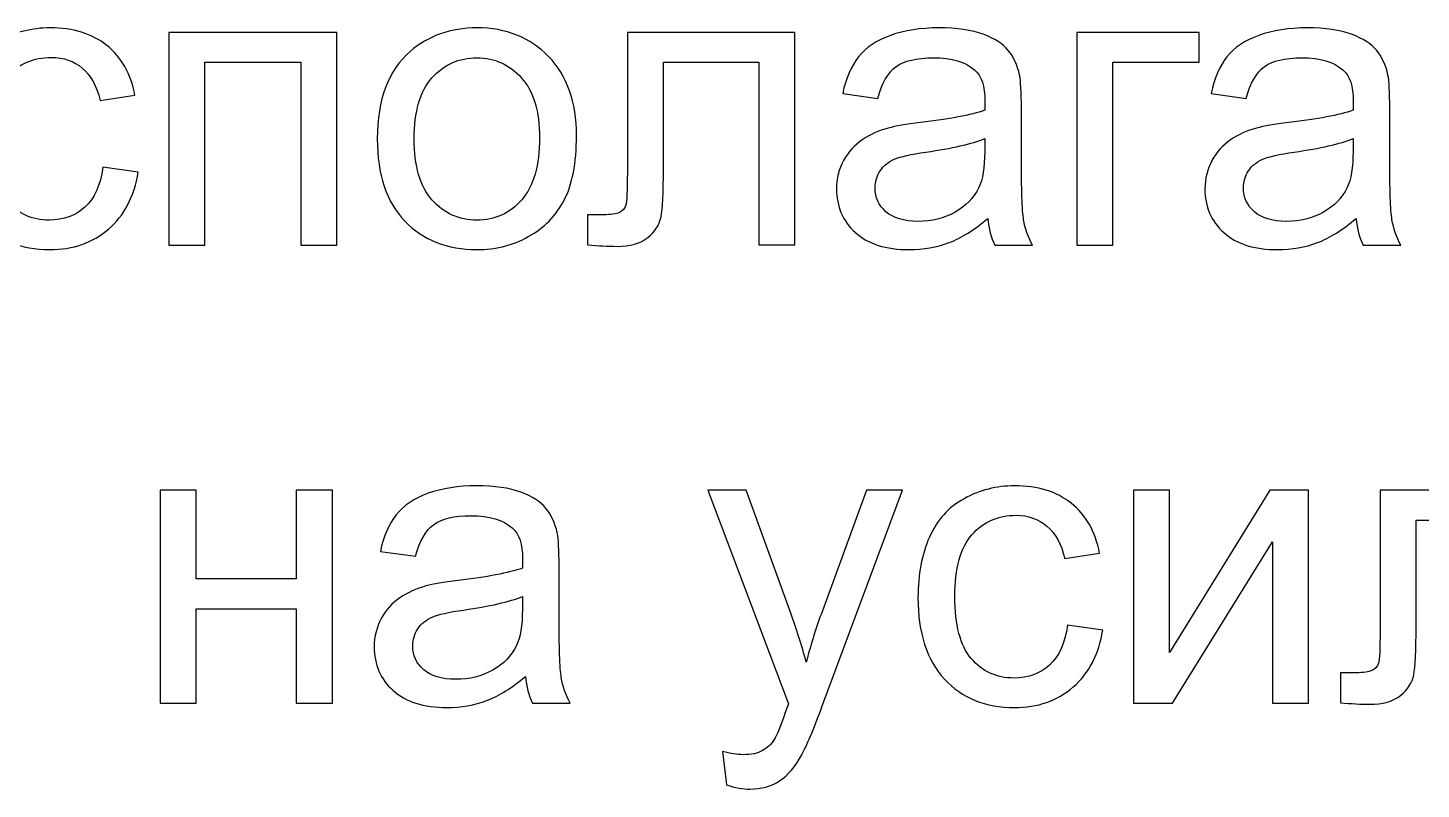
# Model space of a CAD drawing. Header units: centimetres. Extents: x 259 to 610, y 357 to 1252.
# Drawn here: x 322.54 to 334.53, y 1032.51 to 1039.06 of the extents above; entities that cross this region are included whole.
import ezdxf

# ---------------------------------------------------------------- set-up
doc = ezdxf.new("R2010")
doc.units = ezdxf.units.CM
doc.header["$MEASUREMENT"] = 0
doc.layers.add('layer 1', color=7, linetype='Continuous')

msp = doc.modelspace()

# ---------------------------------------------------------------- linework, layer by layer
at = {"layer": 'layer 1', "color": 250}
for points, knots in [([(323.18211, 1037.86365), (323.18211, 1037.86365), (323.4855, 1037.82131), (323.4855, 1037.82131), (323.4855, 1037.82131), (323.45198, 1037.61259), (323.36731, 1037.44972), (323.23032, 1037.33154), (323.23032, 1037.33154), (323.09332, 1037.21336), (322.92458, 1037.15456), (322.72526, 1037.15456), (322.72526, 1037.15456), (322.47538, 1037.15456), (322.27429, 1037.23629), (322.1226, 1037.39974), (322.1226, 1037.39974), (321.97032, 1037.5632), (321.89447, 1037.79721), (321.89447, 1038.10177), (321.89447, 1038.10177), (321.89447, 1038.29933), (321.9274, 1038.4716), (321.99266, 1038.61976), (321.99266, 1038.61976), (322.05792, 1038.76734), (322.15729, 1038.87847), (322.29134, 1038.95196), (322.29134, 1038.95196), (322.42481, 1039.02605), (322.57004, 1039.06309), (322.72761, 1039.06309), (322.72761, 1039.06309), (322.92576, 1039.06309), (323.08862, 1039.01311), (323.21444, 1038.91257), (323.21444, 1038.91257), (323.34086, 1038.81203), (323.422, 1038.66915), (323.45727, 1038.48453), (323.45727, 1038.48453), (323.45727, 1038.48453), (323.15741, 1038.43867), (323.15741, 1038.43867), (323.15741, 1038.43867), (323.1286, 1038.56156), (323.07804, 1038.65387), (323.00454, 1038.71619), (323.00454, 1038.71619), (322.93164, 1038.77793), (322.84344, 1038.80909), (322.73996, 1038.80909), (322.73996, 1038.80909), (322.58356, 1038.80909), (322.45656, 1038.75323), (322.35837, 1038.64152), (322.35837, 1038.64152), (322.26077, 1038.52922), (322.21197, 1038.35283), (322.21197, 1038.11059), (322.21197, 1038.11059), (322.21197, 1037.86482), (322.25901, 1037.68667), (322.35308, 1037.57555), (322.35308, 1037.57555), (322.44774, 1037.46442), (322.57063, 1037.40856), (322.72173, 1037.40856), (322.72173, 1037.40856), (322.84403, 1037.40856), (322.94575, 1037.44561), (323.02688, 1037.52028), (323.02688, 1037.52028), (323.10861, 1037.59436), (323.16035, 1037.70901), (323.18211, 1037.86365)], [0, 0, 0, 0, 0.05, 0.05, 0.05, 0.05, 0.1, 0.1, 0.1, 0.1, 0.15, 0.15, 0.15, 0.15, 0.2, 0.2, 0.2, 0.2, 0.25, 0.25, 0.25, 0.25, 0.3, 0.3, 0.3, 0.3, 0.35, 0.35, 0.35, 0.35, 0.4, 0.4, 0.4, 0.4, 0.45, 0.45, 0.45, 0.45, 0.5, 0.5, 0.5, 0.5, 0.55, 0.55, 0.55, 0.55, 0.6, 0.6, 0.6, 0.6, 0.65, 0.65, 0.65, 0.65, 0.7, 0.7, 0.7, 0.7, 0.75, 0.75, 0.75, 0.75, 0.8, 0.8, 0.8, 0.8, 0.85, 0.85, 0.85, 0.85, 0.9, 0.9, 0.9, 0.9, 1, 1, 1, 1]), ([(325.54395, 1038.10883), (325.54395, 1038.4469), (325.63802, 1038.69738), (325.82676, 1038.86024), (325.82676, 1038.86024), (325.98374, 1038.99547), (326.17601, 1039.06309), (326.40237, 1039.06309), (326.40237, 1039.06309), (326.65343, 1039.06309), (326.85922, 1038.98077), (327.01914, 1038.81614), (327.01914, 1038.81614), (327.17848, 1038.6521), (327.25844, 1038.42456), (327.25844, 1038.1347), (327.25844, 1038.1347), (327.25844, 1037.89951), (327.22316, 1037.71489), (327.15261, 1037.58025), (327.15261, 1037.58025), (327.08205, 1037.44561), (326.97916, 1037.34095), (326.84393, 1037.26628), (326.84393, 1037.26628), (326.70929, 1037.19161), (326.56171, 1037.15456), (326.40237, 1037.15456), (326.40237, 1037.15456), (326.14602, 1037.15456), (325.93906, 1037.23629), (325.78089, 1037.40033), (325.78089, 1037.40033), (325.62273, 1037.56437), (325.54395, 1037.80073), (325.54395, 1038.10883)], [0, 0, 0, 0, 0.1, 0.1, 0.1, 0.1, 0.2, 0.2, 0.2, 0.2, 0.3, 0.3, 0.3, 0.3, 0.4, 0.4, 0.4, 0.4, 0.5, 0.5, 0.5, 0.5, 0.6, 0.6, 0.6, 0.6, 0.7, 0.7, 0.7, 0.7, 0.8, 0.8, 0.8, 0.8, 1, 1, 1, 1]), ([(330.79915, 1037.42268), (330.68391, 1037.32449), (330.57278, 1037.25569), (330.46636, 1037.21512), (330.46636, 1037.21512), (330.35994, 1037.17456), (330.24587, 1037.15456), (330.12358, 1037.15456), (330.12358, 1037.15456), (329.9225, 1037.15456), (329.76786, 1037.20337), (329.65968, 1037.30155), (329.65968, 1037.30155), (329.55149, 1037.39916), (329.4974, 1037.52439), (329.4974, 1037.67667), (329.4974, 1037.67667), (329.4974, 1037.76604), (329.51798, 1037.84777), (329.55855, 1037.92185), (329.55855, 1037.92185), (329.59971, 1037.99594), (329.65321, 1038.05473), (329.71906, 1038.09942), (329.71906, 1038.09942), (329.7855, 1038.1441), (329.85958, 1038.17821), (329.94249, 1038.20114), (329.94249, 1038.20114), (330.00363, 1038.21701), (330.09594, 1038.2323), (330.21883, 1038.24759), (330.21883, 1038.24759), (330.4693, 1038.27698), (330.65451, 1038.31285), (330.77269, 1038.35401), (330.77269, 1038.35401), (330.77386, 1038.39634), (330.77445, 1038.42339), (330.77445, 1038.43456), (330.77445, 1038.43456), (330.77445, 1038.56038), (330.74505, 1038.64916), (330.68626, 1038.7009), (330.68626, 1038.7009), (330.60688, 1038.77087), (330.4887, 1038.80556), (330.33231, 1038.80556), (330.33231, 1038.80556), (330.1859, 1038.80556), (330.07772, 1038.77969), (330.00834, 1038.72854), (330.00834, 1038.72854), (329.93837, 1038.67739), (329.88722, 1038.58684), (329.8537, 1038.45631), (329.8537, 1038.45631), (329.8537, 1038.45631), (329.55032, 1038.49864), (329.55032, 1038.49864), (329.55032, 1038.49864), (329.57795, 1038.62858), (329.62322, 1038.73383), (329.68672, 1038.81379), (329.68672, 1038.81379), (329.75022, 1038.89376), (329.84195, 1038.9549), (329.96189, 1038.99841), (329.96189, 1038.99841), (330.08125, 1039.04133), (330.22059, 1039.06309), (330.37817, 1039.06309), (330.37817, 1039.06309), (330.53456, 1039.06309), (330.66215, 1039.04486), (330.76034, 1039.00782), (330.76034, 1039.00782), (330.85794, 1038.97078), (330.93026, 1038.92492), (330.97612, 1038.86906), (330.97612, 1038.86906), (331.02198, 1038.8132), (331.05432, 1038.74265), (331.07314, 1038.65739), (331.07314, 1038.65739), (331.08313, 1038.60448), (331.08842, 1038.50923), (331.08842, 1038.37223), (331.08842, 1038.37223), (331.08842, 1038.37223), (331.08842, 1037.96066), (331.08842, 1037.96066), (331.08842, 1037.96066), (331.08842, 1037.67315), (331.09489, 1037.49147), (331.10783, 1037.41444), (331.10783, 1037.41444), (331.12017, 1037.33742), (331.14604, 1037.26393), (331.18367, 1037.19337), (331.18367, 1037.19337), (331.18367, 1037.19337), (330.85912, 1037.19337), (330.85912, 1037.19337), (330.85912, 1037.19337), (330.82796, 1037.25863), (330.80797, 1037.33507), (330.79915, 1037.42268)], [0, 0, 0, 0, 0.03571429, 0.03571429, 0.03571429, 0.03571429, 0.07142857, 0.07142857, 0.07142857, 0.07142857, 0.10714286, 0.10714286, 0.10714286, 0.10714286, 0.14285714, 0.14285714, 0.14285714, 0.14285714, 0.17857143, 0.17857143, 0.17857143, 0.17857143, 0.21428571, 0.21428571, 0.21428571, 0.21428571, 0.25, 0.25, 0.25, 0.25, 0.28571429, 0.28571429, 0.28571429, 0.28571429, 0.32142857, 0.32142857, 0.32142857, 0.32142857, 0.35714286, 0.35714286, 0.35714286, 0.35714286, 0.39285714, 0.39285714, 0.39285714, 0.39285714, 0.42857143, 0.42857143, 0.42857143, 0.42857143, 0.46428571, 0.46428571, 0.46428571, 0.46428571, 0.5, 0.5, 0.5, 0.5, 0.53571429, 0.53571429, 0.53571429, 0.53571429, 0.57142857, 0.57142857, 0.57142857, 0.57142857, 0.60714286, 0.60714286, 0.60714286, 0.60714286, 0.64285714, 0.64285714, 0.64285714, 0.64285714, 0.67857143, 0.67857143, 0.67857143, 0.67857143, 0.71428571, 0.71428571, 0.71428571, 0.71428571, 0.75, 0.75, 0.75, 0.75, 0.78571429, 0.78571429, 0.78571429, 0.78571429, 0.82142857, 0.82142857, 0.82142857, 0.82142857, 0.85714286, 0.85714286, 0.85714286, 0.85714286, 0.89285714, 0.89285714, 0.89285714, 0.89285714, 0.92857143, 0.92857143, 0.92857143, 0.92857143, 1, 1, 1, 1]), ([(333.97003, 1037.42268), (333.85479, 1037.32449), (333.74366, 1037.25569), (333.63724, 1037.21512), (333.63724, 1037.21512), (333.53082, 1037.17456), (333.41675, 1037.15456), (333.29446, 1037.15456), (333.29446, 1037.15456), (333.09338, 1037.15456), (332.93874, 1037.20337), (332.83056, 1037.30155), (332.83056, 1037.30155), (332.72237, 1037.39916), (332.66828, 1037.52439), (332.66828, 1037.67667), (332.66828, 1037.67667), (332.66828, 1037.76604), (332.68886, 1037.84777), (332.72943, 1037.92185), (332.72943, 1037.92185), (332.77059, 1037.99594), (332.82409, 1038.05473), (332.88994, 1038.09942), (332.88994, 1038.09942), (332.95638, 1038.1441), (333.03046, 1038.17821), (333.11337, 1038.20114), (333.11337, 1038.20114), (333.17451, 1038.21701), (333.26682, 1038.2323), (333.38971, 1038.24759), (333.38971, 1038.24759), (333.64018, 1038.27698), (333.82539, 1038.31285), (333.94357, 1038.35401), (333.94357, 1038.35401), (333.94474, 1038.39634), (333.94533, 1038.42339), (333.94533, 1038.43456), (333.94533, 1038.43456), (333.94533, 1038.56038), (333.91593, 1038.64916), (333.85714, 1038.7009), (333.85714, 1038.7009), (333.77776, 1038.77087), (333.65958, 1038.80556), (333.50319, 1038.80556), (333.50319, 1038.80556), (333.35678, 1038.80556), (333.2486, 1038.77969), (333.17922, 1038.72854), (333.17922, 1038.72854), (333.10925, 1038.67739), (333.0581, 1038.58684), (333.02458, 1038.45631), (333.02458, 1038.45631), (333.02458, 1038.45631), (332.7212, 1038.49864), (332.7212, 1038.49864), (332.7212, 1038.49864), (332.74883, 1038.62858), (332.7941, 1038.73383), (332.8576, 1038.81379), (332.8576, 1038.81379), (332.9211, 1038.89376), (333.01283, 1038.9549), (333.13277, 1038.99841), (333.13277, 1038.99841), (333.25213, 1039.04133), (333.39147, 1039.06309), (333.54905, 1039.06309), (333.54905, 1039.06309), (333.70544, 1039.06309), (333.83303, 1039.04486), (333.93122, 1039.00782), (333.93122, 1039.00782), (334.02882, 1038.97078), (334.10114, 1038.92492), (334.147, 1038.86906), (334.147, 1038.86906), (334.19286, 1038.8132), (334.2252, 1038.74265), (334.24402, 1038.65739), (334.24402, 1038.65739), (334.25401, 1038.60448), (334.2593, 1038.50923), (334.2593, 1038.37223), (334.2593, 1038.37223), (334.2593, 1038.37223), (334.2593, 1037.96066), (334.2593, 1037.96066), (334.2593, 1037.96066), (334.2593, 1037.67315), (334.26577, 1037.49147), (334.27871, 1037.41444), (334.27871, 1037.41444), (334.29105, 1037.33742), (334.31692, 1037.26393), (334.35455, 1037.19337), (334.35455, 1037.19337), (334.35455, 1037.19337), (334.03, 1037.19337), (334.03, 1037.19337), (334.03, 1037.19337), (333.99884, 1037.25863), (333.97885, 1037.33507), (333.97003, 1037.42268)], [0, 0, 0, 0, 0.03571429, 0.03571429, 0.03571429, 0.03571429, 0.07142857, 0.07142857, 0.07142857, 0.07142857, 0.10714286, 0.10714286, 0.10714286, 0.10714286, 0.14285714, 0.14285714, 0.14285714, 0.14285714, 0.17857143, 0.17857143, 0.17857143, 0.17857143, 0.21428571, 0.21428571, 0.21428571, 0.21428571, 0.25, 0.25, 0.25, 0.25, 0.28571429, 0.28571429, 0.28571429, 0.28571429, 0.32142857, 0.32142857, 0.32142857, 0.32142857, 0.35714286, 0.35714286, 0.35714286, 0.35714286, 0.39285714, 0.39285714, 0.39285714, 0.39285714, 0.42857143, 0.42857143, 0.42857143, 0.42857143, 0.46428571, 0.46428571, 0.46428571, 0.46428571, 0.5, 0.5, 0.5, 0.5, 0.53571429, 0.53571429, 0.53571429, 0.53571429, 0.57142857, 0.57142857, 0.57142857, 0.57142857, 0.60714286, 0.60714286, 0.60714286, 0.60714286, 0.64285714, 0.64285714, 0.64285714, 0.64285714, 0.67857143, 0.67857143, 0.67857143, 0.67857143, 0.71428571, 0.71428571, 0.71428571, 0.71428571, 0.75, 0.75, 0.75, 0.75, 0.78571429, 0.78571429, 0.78571429, 0.78571429, 0.82142857, 0.82142857, 0.82142857, 0.82142857, 0.85714286, 0.85714286, 0.85714286, 0.85714286, 0.89285714, 0.89285714, 0.89285714, 0.89285714, 0.92857143, 0.92857143, 0.92857143, 0.92857143, 1, 1, 1, 1]), ([(323.75007, 1039.02428), (323.75007, 1039.02428), (325.19646, 1039.02428), (325.19646, 1039.02428), (325.19646, 1039.02428), (325.19646, 1039.02428), (325.19646, 1037.19337), (325.19646, 1037.19337), (325.19646, 1037.19337), (325.19646, 1037.19337), (324.88601, 1037.19337), (324.88601, 1037.19337), (324.88601, 1037.19337), (324.88601, 1037.19337), (324.88601, 1038.76676), (324.88601, 1038.76676), (324.88601, 1038.76676), (324.88601, 1038.76676), (324.06052, 1038.76676), (324.06052, 1038.76676), (324.06052, 1038.76676), (324.06052, 1038.76676), (324.06052, 1037.19337), (324.06052, 1037.19337), (324.06052, 1037.19337), (324.06052, 1037.19337), (323.75007, 1037.19337), (323.75007, 1037.19337), (323.75007, 1037.19337), (323.75007, 1037.19337), (323.75007, 1039.02428), (323.75007, 1039.02428)], [0, 0, 0, 0, 0.11111111, 0.11111111, 0.11111111, 0.11111111, 0.22222222, 0.22222222, 0.22222222, 0.22222222, 0.33333333, 0.33333333, 0.33333333, 0.33333333, 0.44444444, 0.44444444, 0.44444444, 0.44444444, 0.55555556, 0.55555556, 0.55555556, 0.55555556, 0.66666667, 0.66666667, 0.66666667, 0.66666667, 0.77777778, 0.77777778, 0.77777778, 0.77777778, 1, 1, 1, 1]), ([(327.69648, 1039.02428), (327.69648, 1039.02428), (329.13933, 1039.02428), (329.13933, 1039.02428), (329.13933, 1039.02428), (329.13933, 1039.02428), (329.13933, 1037.19513), (329.13933, 1037.19513), (329.13933, 1037.19513), (329.13933, 1037.19513), (328.82889, 1037.19513), (328.82889, 1037.19513), (328.82889, 1037.19513), (328.82889, 1037.19513), (328.82889, 1038.76676), (328.82889, 1038.76676), (328.82889, 1038.76676), (328.82889, 1038.76676), (328.00692, 1038.76676), (328.00692, 1038.76676), (328.00692, 1038.76676), (328.00692, 1038.76676), (328.00692, 1037.856), (328.00692, 1037.856), (328.00692, 1037.856), (328.00692, 1037.64375), (327.99987, 1037.50381), (327.98634, 1037.43561), (327.98634, 1037.43561), (327.97223, 1037.36799), (327.9346, 1037.3092), (327.87287, 1037.25863), (327.87287, 1037.25863), (327.81054, 1037.20807), (327.72117, 1037.18279), (327.60417, 1037.18279), (327.60417, 1037.18279), (327.53185, 1037.18279), (327.44836, 1037.18749), (327.35428, 1037.19631), (327.35428, 1037.19631), (327.35428, 1037.19631), (327.35428, 1037.45442), (327.35428, 1037.45442), (327.35428, 1037.45442), (327.35428, 1037.45442), (327.4901, 1037.45442), (327.4901, 1037.45442), (327.4901, 1037.45442), (327.55419, 1037.45442), (327.60005, 1037.46089), (327.62769, 1037.47442), (327.62769, 1037.47442), (327.65532, 1037.48735), (327.67355, 1037.50852), (327.68295, 1037.53733), (327.68295, 1037.53733), (327.69177, 1037.56614), (327.69648, 1037.65962), (327.69648, 1037.81779), (327.69648, 1037.81779), (327.69648, 1037.81779), (327.69648, 1039.02428), (327.69648, 1039.02428)], [0, 0, 0, 0, 0.05882353, 0.05882353, 0.05882353, 0.05882353, 0.11764706, 0.11764706, 0.11764706, 0.11764706, 0.17647059, 0.17647059, 0.17647059, 0.17647059, 0.23529412, 0.23529412, 0.23529412, 0.23529412, 0.29411765, 0.29411765, 0.29411765, 0.29411765, 0.35294118, 0.35294118, 0.35294118, 0.35294118, 0.41176471, 0.41176471, 0.41176471, 0.41176471, 0.47058824, 0.47058824, 0.47058824, 0.47058824, 0.52941176, 0.52941176, 0.52941176, 0.52941176, 0.58823529, 0.58823529, 0.58823529, 0.58823529, 0.64705882, 0.64705882, 0.64705882, 0.64705882, 0.70588235, 0.70588235, 0.70588235, 0.70588235, 0.76470588, 0.76470588, 0.76470588, 0.76470588, 0.82352941, 0.82352941, 0.82352941, 0.82352941, 0.88235294, 0.88235294, 0.88235294, 0.88235294, 1, 1, 1, 1]), ([(331.56526, 1039.02428), (331.56526, 1039.02428), (332.62007, 1039.02428), (332.62007, 1039.02428), (332.62007, 1039.02428), (332.62007, 1039.02428), (332.62007, 1038.76676), (332.62007, 1038.76676), (332.62007, 1038.76676), (332.62007, 1038.76676), (331.87571, 1038.76676), (331.87571, 1038.76676), (331.87571, 1038.76676), (331.87571, 1038.76676), (331.87571, 1037.19337), (331.87571, 1037.19337), (331.87571, 1037.19337), (331.87571, 1037.19337), (331.56526, 1037.19337), (331.56526, 1037.19337), (331.56526, 1037.19337), (331.56526, 1037.19337), (331.56526, 1039.02428), (331.56526, 1039.02428)], [0, 0, 0, 0, 0.14285714, 0.14285714, 0.14285714, 0.14285714, 0.28571429, 0.28571429, 0.28571429, 0.28571429, 0.42857143, 0.42857143, 0.42857143, 0.42857143, 0.57142857, 0.57142857, 0.57142857, 0.57142857, 0.71428571, 0.71428571, 0.71428571, 0.71428571, 1, 1, 1, 1]), ([(325.86145, 1038.10824), (325.86145, 1037.87423), (325.9126, 1037.69902), (326.0149, 1037.58319), (326.0149, 1037.58319), (326.1178, 1037.46677), (326.24656, 1037.40856), (326.40237, 1037.40856), (326.40237, 1037.40856), (326.55642, 1037.40856), (326.68459, 1037.46677), (326.78749, 1037.58378), (326.78749, 1037.58378), (326.88979, 1037.70078), (326.94094, 1037.87893), (326.94094, 1038.11823), (326.94094, 1038.11823), (326.94094, 1038.34401), (326.8892, 1038.51511), (326.78631, 1038.63094), (326.78631, 1038.63094), (326.68342, 1038.74735), (326.55524, 1038.80556), (326.40237, 1038.80556), (326.40237, 1038.80556), (326.24656, 1038.80556), (326.1178, 1038.74794), (326.0149, 1038.63211), (326.0149, 1038.63211), (325.9126, 1038.51628), (325.86145, 1038.34166), (325.86145, 1038.10824)], [0, 0, 0, 0, 0.11111111, 0.11111111, 0.11111111, 0.11111111, 0.22222222, 0.22222222, 0.22222222, 0.22222222, 0.33333333, 0.33333333, 0.33333333, 0.33333333, 0.44444444, 0.44444444, 0.44444444, 0.44444444, 0.55555556, 0.55555556, 0.55555556, 0.55555556, 0.66666667, 0.66666667, 0.66666667, 0.66666667, 0.77777778, 0.77777778, 0.77777778, 0.77777778, 1, 1, 1, 1]), ([(330.77445, 1038.11059), (330.66156, 1038.06473), (330.49223, 1038.02592), (330.26645, 1037.99417), (330.26645, 1037.99417), (330.13828, 1037.97595), (330.04773, 1037.95537), (329.99482, 1037.93244), (329.99482, 1037.93244), (329.9419, 1037.90951), (329.90133, 1037.87599), (329.87252, 1037.83248), (329.87252, 1037.83248), (329.84371, 1037.78839), (329.82901, 1037.73959), (329.82901, 1037.68549), (329.82901, 1037.68549), (329.82901, 1037.60377), (329.86017, 1037.53498), (329.92308, 1037.4803), (329.92308, 1037.4803), (329.986, 1037.42561), (330.07772, 1037.39798), (330.19825, 1037.39798), (330.19825, 1037.39798), (330.31761, 1037.39798), (330.42403, 1037.42385), (330.51751, 1037.47618), (330.51751, 1037.47618), (330.61041, 1037.52792), (330.6792, 1037.59906), (330.72271, 1037.68902), (330.72271, 1037.68902), (330.75623, 1037.75899), (330.77269, 1037.86188), (330.77269, 1037.9977), (330.77269, 1037.9977), (330.77269, 1037.9977), (330.77445, 1038.11059), (330.77445, 1038.11059)], [0, 0, 0, 0, 0.09090909, 0.09090909, 0.09090909, 0.09090909, 0.18181818, 0.18181818, 0.18181818, 0.18181818, 0.27272727, 0.27272727, 0.27272727, 0.27272727, 0.36363636, 0.36363636, 0.36363636, 0.36363636, 0.45454545, 0.45454545, 0.45454545, 0.45454545, 0.54545455, 0.54545455, 0.54545455, 0.54545455, 0.63636364, 0.63636364, 0.63636364, 0.63636364, 0.72727273, 0.72727273, 0.72727273, 0.72727273, 0.81818182, 0.81818182, 0.81818182, 0.81818182, 1, 1, 1, 1]), ([(333.94533, 1038.11059), (333.83244, 1038.06473), (333.66311, 1038.02592), (333.43733, 1037.99417), (333.43733, 1037.99417), (333.30916, 1037.97595), (333.21861, 1037.95537), (333.1657, 1037.93244), (333.1657, 1037.93244), (333.11278, 1037.90951), (333.07221, 1037.87599), (333.0434, 1037.83248), (333.0434, 1037.83248), (333.01459, 1037.78839), (332.99989, 1037.73959), (332.99989, 1037.68549), (332.99989, 1037.68549), (332.99989, 1037.60377), (333.03105, 1037.53498), (333.09396, 1037.4803), (333.09396, 1037.4803), (333.15688, 1037.42561), (333.2486, 1037.39798), (333.36913, 1037.39798), (333.36913, 1037.39798), (333.48849, 1037.39798), (333.59491, 1037.42385), (333.68839, 1037.47618), (333.68839, 1037.47618), (333.78129, 1037.52792), (333.85008, 1037.59906), (333.89359, 1037.68902), (333.89359, 1037.68902), (333.92711, 1037.75899), (333.94357, 1037.86188), (333.94357, 1037.9977), (333.94357, 1037.9977), (333.94357, 1037.9977), (333.94533, 1038.11059), (333.94533, 1038.11059)], [0, 0, 0, 0, 0.09090909, 0.09090909, 0.09090909, 0.09090909, 0.18181818, 0.18181818, 0.18181818, 0.18181818, 0.27272727, 0.27272727, 0.27272727, 0.27272727, 0.36363636, 0.36363636, 0.36363636, 0.36363636, 0.45454545, 0.45454545, 0.45454545, 0.45454545, 0.54545455, 0.54545455, 0.54545455, 0.54545455, 0.63636364, 0.63636364, 0.63636364, 0.63636364, 0.72727273, 0.72727273, 0.72727273, 0.72727273, 0.81818182, 0.81818182, 0.81818182, 0.81818182, 1, 1, 1, 1]), ([(323.67541, 1035.08317), (323.67541, 1035.08317), (323.98586, 1035.08317), (323.98586, 1035.08317), (323.98586, 1035.08317), (323.98586, 1035.08317), (323.98586, 1034.32117), (323.98586, 1034.32117), (323.98586, 1034.32117), (323.98586, 1034.32117), (324.84663, 1034.32117), (324.84663, 1034.32117), (324.84663, 1034.32117), (324.84663, 1034.32117), (324.84663, 1035.08317), (324.84663, 1035.08317), (324.84663, 1035.08317), (324.84663, 1035.08317), (325.15708, 1035.08317), (325.15708, 1035.08317), (325.15708, 1035.08317), (325.15708, 1035.08317), (325.15708, 1033.25226), (325.15708, 1033.25226), (325.15708, 1033.25226), (325.15708, 1033.25226), (324.84663, 1033.25226), (324.84663, 1033.25226), (324.84663, 1033.25226), (324.84663, 1033.25226), (324.84663, 1034.06365), (324.84663, 1034.06365), (324.84663, 1034.06365), (324.84663, 1034.06365), (323.98586, 1034.06365), (323.98586, 1034.06365), (323.98586, 1034.06365), (323.98586, 1034.06365), (323.98586, 1033.25226), (323.98586, 1033.25226), (323.98586, 1033.25226), (323.98586, 1033.25226), (323.67541, 1033.25226), (323.67541, 1033.25226), (323.67541, 1033.25226), (323.67541, 1033.25226), (323.67541, 1035.08317), (323.67541, 1035.08317)], [0, 0, 0, 0, 0.07692308, 0.07692308, 0.07692308, 0.07692308, 0.15384615, 0.15384615, 0.15384615, 0.15384615, 0.23076923, 0.23076923, 0.23076923, 0.23076923, 0.30769231, 0.30769231, 0.30769231, 0.30769231, 0.38461538, 0.38461538, 0.38461538, 0.38461538, 0.46153846, 0.46153846, 0.46153846, 0.46153846, 0.53846154, 0.53846154, 0.53846154, 0.53846154, 0.61538462, 0.61538462, 0.61538462, 0.61538462, 0.69230769, 0.69230769, 0.69230769, 0.69230769, 0.76923077, 0.76923077, 0.76923077, 0.76923077, 0.84615385, 0.84615385, 0.84615385, 0.84615385, 1, 1, 1, 1]), ([(326.81925, 1033.48157), (326.70401, 1033.38338), (326.59288, 1033.31458), (326.48646, 1033.27401), (326.48646, 1033.27401), (326.38004, 1033.23345), (326.26597, 1033.21345), (326.14368, 1033.21345), (326.14368, 1033.21345), (325.9426, 1033.21345), (325.78796, 1033.26226), (325.67978, 1033.36044), (325.67978, 1033.36044), (325.57159, 1033.45805), (325.5175, 1033.58328), (325.5175, 1033.73556), (325.5175, 1033.73556), (325.5175, 1033.82493), (325.53808, 1033.90666), (325.57865, 1033.98074), (325.57865, 1033.98074), (325.61981, 1034.05483), (325.67331, 1034.11362), (325.73916, 1034.15831), (325.73916, 1034.15831), (325.8056, 1034.20299), (325.87968, 1034.2371), (325.96259, 1034.26003), (325.96259, 1034.26003), (326.02373, 1034.2759), (326.11604, 1034.29119), (326.23893, 1034.30648), (326.23893, 1034.30648), (326.4894, 1034.33587), (326.67461, 1034.37174), (326.79279, 1034.4129), (326.79279, 1034.4129), (326.79396, 1034.45523), (326.79455, 1034.48228), (326.79455, 1034.49345), (326.79455, 1034.49345), (326.79455, 1034.61927), (326.76515, 1034.70805), (326.70636, 1034.75979), (326.70636, 1034.75979), (326.62698, 1034.82976), (326.5088, 1034.86445), (326.35241, 1034.86445), (326.35241, 1034.86445), (326.206, 1034.86445), (326.09782, 1034.83858), (326.02844, 1034.78743), (326.02844, 1034.78743), (325.95847, 1034.73628), (325.90732, 1034.64573), (325.8738, 1034.5152), (325.8738, 1034.5152), (325.8738, 1034.5152), (325.57042, 1034.55753), (325.57042, 1034.55753), (325.57042, 1034.55753), (325.59805, 1034.68747), (325.64332, 1034.79272), (325.70682, 1034.87268), (325.70682, 1034.87268), (325.77032, 1034.95265), (325.86205, 1035.01379), (325.98199, 1035.0573), (325.98199, 1035.0573), (326.10135, 1035.10022), (326.24069, 1035.12198), (326.39827, 1035.12198), (326.39827, 1035.12198), (326.55466, 1035.12198), (326.68225, 1035.10375), (326.78044, 1035.06671), (326.78044, 1035.06671), (326.87804, 1035.02967), (326.95036, 1034.98381), (326.99622, 1034.92795), (326.99622, 1034.92795), (327.04208, 1034.87209), (327.07442, 1034.80154), (327.09324, 1034.71628), (327.09324, 1034.71628), (327.10323, 1034.66337), (327.10852, 1034.56812), (327.10852, 1034.43112), (327.10852, 1034.43112), (327.10852, 1034.43112), (327.10852, 1034.01955), (327.10852, 1034.01955), (327.10852, 1034.01955), (327.10852, 1033.73204), (327.11499, 1033.55036), (327.12793, 1033.47333), (327.12793, 1033.47333), (327.14027, 1033.39631), (327.16614, 1033.32282), (327.20377, 1033.25226), (327.20377, 1033.25226), (327.20377, 1033.25226), (326.87922, 1033.25226), (326.87922, 1033.25226), (326.87922, 1033.25226), (326.84806, 1033.31752), (326.82807, 1033.39396), (326.81925, 1033.48157)], [0, 0, 0, 0, 0.03571429, 0.03571429, 0.03571429, 0.03571429, 0.07142857, 0.07142857, 0.07142857, 0.07142857, 0.10714286, 0.10714286, 0.10714286, 0.10714286, 0.14285714, 0.14285714, 0.14285714, 0.14285714, 0.17857143, 0.17857143, 0.17857143, 0.17857143, 0.21428571, 0.21428571, 0.21428571, 0.21428571, 0.25, 0.25, 0.25, 0.25, 0.28571429, 0.28571429, 0.28571429, 0.28571429, 0.32142857, 0.32142857, 0.32142857, 0.32142857, 0.35714286, 0.35714286, 0.35714286, 0.35714286, 0.39285714, 0.39285714, 0.39285714, 0.39285714, 0.42857143, 0.42857143, 0.42857143, 0.42857143, 0.46428571, 0.46428571, 0.46428571, 0.46428571, 0.5, 0.5, 0.5, 0.5, 0.53571429, 0.53571429, 0.53571429, 0.53571429, 0.57142857, 0.57142857, 0.57142857, 0.57142857, 0.60714286, 0.60714286, 0.60714286, 0.60714286, 0.64285714, 0.64285714, 0.64285714, 0.64285714, 0.67857143, 0.67857143, 0.67857143, 0.67857143, 0.71428571, 0.71428571, 0.71428571, 0.71428571, 0.75, 0.75, 0.75, 0.75, 0.78571429, 0.78571429, 0.78571429, 0.78571429, 0.82142857, 0.82142857, 0.82142857, 0.82142857, 0.85714286, 0.85714286, 0.85714286, 0.85714286, 0.89285714, 0.89285714, 0.89285714, 0.89285714, 0.92857143, 0.92857143, 0.92857143, 0.92857143, 1, 1, 1, 1]), ([(328.55138, 1032.54847), (328.55138, 1032.54847), (328.5161, 1032.8354), (328.5161, 1032.8354), (328.5161, 1032.8354), (328.58431, 1032.81717), (328.6431, 1032.80776), (328.69367, 1032.80776), (328.69367, 1032.80776), (328.76305, 1032.80776), (328.81832, 1032.81952), (328.85947, 1032.84245), (328.85947, 1032.84245), (328.90122, 1032.86538), (328.93532, 1032.89772), (328.96178, 1032.93888), (328.96178, 1032.93888), (328.98118, 1032.97004), (329.01293, 1033.04706), (329.05644, 1033.17053), (329.05644, 1033.17053), (329.06232, 1033.18758), (329.07114, 1033.21287), (329.08408, 1033.24638), (329.08408, 1033.24638), (329.08408, 1033.24638), (328.3891, 1035.08317), (328.3891, 1035.08317), (328.3891, 1035.08317), (328.3891, 1035.08317), (328.72071, 1035.08317), (328.72071, 1035.08317), (328.72071, 1035.08317), (328.72071, 1035.08317), (329.10289, 1034.02602), (329.10289, 1034.02602), (329.10289, 1034.02602), (329.15287, 1033.89255), (329.19696, 1033.75144), (329.23636, 1033.60327), (329.23636, 1033.60327), (329.27222, 1033.74262), (329.31456, 1033.8802), (329.36394, 1034.01543), (329.36394, 1034.01543), (329.36394, 1034.01543), (329.75435, 1035.08317), (329.75435, 1035.08317), (329.75435, 1035.08317), (329.75435, 1035.08317), (330.06421, 1035.08317), (330.06421, 1035.08317), (330.06421, 1035.08317), (330.06421, 1035.08317), (329.37218, 1033.22051), (329.37218, 1033.22051), (329.37218, 1033.22051), (329.29751, 1033.02002), (329.2393, 1032.88243), (329.19755, 1032.80659), (329.19755, 1032.80659), (329.14228, 1032.70487), (329.07878, 1032.6302), (329.00764, 1032.58257), (329.00764, 1032.58257), (328.93591, 1032.53495), (328.85065, 1032.51143), (328.75188, 1032.51143), (328.75188, 1032.51143), (328.6919, 1032.51143), (328.62488, 1032.52378), (328.55138, 1032.54847)], [0, 0, 0, 0, 0.05263158, 0.05263158, 0.05263158, 0.05263158, 0.10526316, 0.10526316, 0.10526316, 0.10526316, 0.15789474, 0.15789474, 0.15789474, 0.15789474, 0.21052632, 0.21052632, 0.21052632, 0.21052632, 0.26315789, 0.26315789, 0.26315789, 0.26315789, 0.31578947, 0.31578947, 0.31578947, 0.31578947, 0.36842105, 0.36842105, 0.36842105, 0.36842105, 0.42105263, 0.42105263, 0.42105263, 0.42105263, 0.47368421, 0.47368421, 0.47368421, 0.47368421, 0.52631579, 0.52631579, 0.52631579, 0.52631579, 0.57894737, 0.57894737, 0.57894737, 0.57894737, 0.63157895, 0.63157895, 0.63157895, 0.63157895, 0.68421053, 0.68421053, 0.68421053, 0.68421053, 0.73684211, 0.73684211, 0.73684211, 0.73684211, 0.78947368, 0.78947368, 0.78947368, 0.78947368, 0.84210526, 0.84210526, 0.84210526, 0.84210526, 0.89473684, 0.89473684, 0.89473684, 0.89473684, 1, 1, 1, 1]), ([(331.4859, 1033.92254), (331.4859, 1033.92254), (331.78929, 1033.8802), (331.78929, 1033.8802), (331.78929, 1033.8802), (331.75577, 1033.67148), (331.6711, 1033.50861), (331.53411, 1033.39043), (331.53411, 1033.39043), (331.39711, 1033.27225), (331.22837, 1033.21345), (331.02905, 1033.21345), (331.02905, 1033.21345), (330.77917, 1033.21345), (330.57808, 1033.29518), (330.42639, 1033.45863), (330.42639, 1033.45863), (330.27411, 1033.62209), (330.19826, 1033.8561), (330.19826, 1034.16066), (330.19826, 1034.16066), (330.19826, 1034.35822), (330.23119, 1034.53049), (330.29645, 1034.67865), (330.29645, 1034.67865), (330.36171, 1034.82623), (330.46108, 1034.93736), (330.59513, 1035.01085), (330.59513, 1035.01085), (330.7286, 1035.08494), (330.87383, 1035.12198), (331.0314, 1035.12198), (331.0314, 1035.12198), (331.22955, 1035.12198), (331.39241, 1035.072), (331.51823, 1034.97146), (331.51823, 1034.97146), (331.64465, 1034.87092), (331.72579, 1034.72804), (331.76106, 1034.54342), (331.76106, 1034.54342), (331.76106, 1034.54342), (331.4612, 1034.49756), (331.4612, 1034.49756), (331.4612, 1034.49756), (331.43239, 1034.62045), (331.38183, 1034.71276), (331.30833, 1034.77508), (331.30833, 1034.77508), (331.23543, 1034.83682), (331.14723, 1034.86798), (331.04375, 1034.86798), (331.04375, 1034.86798), (330.88735, 1034.86798), (330.76035, 1034.81212), (330.66216, 1034.70041), (330.66216, 1034.70041), (330.56456, 1034.58811), (330.51576, 1034.41172), (330.51576, 1034.16948), (330.51576, 1034.16948), (330.51576, 1033.92371), (330.5628, 1033.74556), (330.65687, 1033.63444), (330.65687, 1033.63444), (330.75153, 1033.52331), (330.87442, 1033.46745), (331.02552, 1033.46745), (331.02552, 1033.46745), (331.14782, 1033.46745), (331.24954, 1033.5045), (331.33067, 1033.57917), (331.33067, 1033.57917), (331.4124, 1033.65325), (331.46414, 1033.7679), (331.4859, 1033.92254)], [0, 0, 0, 0, 0.05, 0.05, 0.05, 0.05, 0.1, 0.1, 0.1, 0.1, 0.15, 0.15, 0.15, 0.15, 0.2, 0.2, 0.2, 0.2, 0.25, 0.25, 0.25, 0.25, 0.3, 0.3, 0.3, 0.3, 0.35, 0.35, 0.35, 0.35, 0.4, 0.4, 0.4, 0.4, 0.45, 0.45, 0.45, 0.45, 0.5, 0.5, 0.5, 0.5, 0.55, 0.55, 0.55, 0.55, 0.6, 0.6, 0.6, 0.6, 0.65, 0.65, 0.65, 0.65, 0.7, 0.7, 0.7, 0.7, 0.75, 0.75, 0.75, 0.75, 0.8, 0.8, 0.8, 0.8, 0.85, 0.85, 0.85, 0.85, 0.9, 0.9, 0.9, 0.9, 1, 1, 1, 1]), ([(332.05386, 1035.08317), (332.05386, 1035.08317), (332.36431, 1035.08317), (332.36431, 1035.08317), (332.36431, 1035.08317), (332.36431, 1035.08317), (332.36431, 1033.68676), (332.36431, 1033.68676), (332.36431, 1033.68676), (332.36431, 1033.68676), (333.22685, 1035.08317), (333.22685, 1035.08317), (333.22685, 1035.08317), (333.22685, 1035.08317), (333.56022, 1035.08317), (333.56022, 1035.08317), (333.56022, 1035.08317), (333.56022, 1035.08317), (333.56022, 1033.25226), (333.56022, 1033.25226), (333.56022, 1033.25226), (333.56022, 1033.25226), (333.24978, 1033.25226), (333.24978, 1033.25226), (333.24978, 1033.25226), (333.24978, 1033.25226), (333.24978, 1034.63985), (333.24978, 1034.63985), (333.24978, 1034.63985), (333.24978, 1034.63985), (332.38841, 1033.25226), (332.38841, 1033.25226), (332.38841, 1033.25226), (332.38841, 1033.25226), (332.05386, 1033.25226), (332.05386, 1033.25226), (332.05386, 1033.25226), (332.05386, 1033.25226), (332.05386, 1035.08317), (332.05386, 1035.08317)], [0, 0, 0, 0, 0.09090909, 0.09090909, 0.09090909, 0.09090909, 0.18181818, 0.18181818, 0.18181818, 0.18181818, 0.27272727, 0.27272727, 0.27272727, 0.27272727, 0.36363636, 0.36363636, 0.36363636, 0.36363636, 0.45454545, 0.45454545, 0.45454545, 0.45454545, 0.54545455, 0.54545455, 0.54545455, 0.54545455, 0.63636364, 0.63636364, 0.63636364, 0.63636364, 0.72727273, 0.72727273, 0.72727273, 0.72727273, 0.81818182, 0.81818182, 0.81818182, 0.81818182, 1, 1, 1, 1]), ([(334.17641, 1035.08317), (334.17641, 1035.08317), (335.61926, 1035.08317), (335.61926, 1035.08317), (335.61926, 1035.08317), (335.61926, 1035.08317), (335.61926, 1033.25402), (335.61926, 1033.25402), (335.61926, 1033.25402), (335.61926, 1033.25402), (335.30882, 1033.25402), (335.30882, 1033.25402), (335.30882, 1033.25402), (335.30882, 1033.25402), (335.30882, 1034.82565), (335.30882, 1034.82565), (335.30882, 1034.82565), (335.30882, 1034.82565), (334.48685, 1034.82565), (334.48685, 1034.82565), (334.48685, 1034.82565), (334.48685, 1034.82565), (334.48685, 1033.91489), (334.48685, 1033.91489), (334.48685, 1033.91489), (334.48685, 1033.70264), (334.4798, 1033.5627), (334.46627, 1033.4945), (334.46627, 1033.4945), (334.45216, 1033.42688), (334.41453, 1033.36809), (334.3528, 1033.31752), (334.3528, 1033.31752), (334.29047, 1033.26696), (334.2011, 1033.24168), (334.0841, 1033.24168), (334.0841, 1033.24168), (334.01178, 1033.24168), (333.92829, 1033.24638), (333.83421, 1033.2552), (333.83421, 1033.2552), (333.83421, 1033.2552), (333.83421, 1033.51331), (333.83421, 1033.51331), (333.83421, 1033.51331), (333.83421, 1033.51331), (333.97003, 1033.51331), (333.97003, 1033.51331), (333.97003, 1033.51331), (334.03412, 1033.51331), (334.07998, 1033.51978), (334.10762, 1033.53331), (334.10762, 1033.53331), (334.13525, 1033.54624), (334.15348, 1033.56741), (334.16288, 1033.59622), (334.16288, 1033.59622), (334.1717, 1033.62503), (334.17641, 1033.71851), (334.17641, 1033.87668), (334.17641, 1033.87668), (334.17641, 1033.87668), (334.17641, 1035.08317), (334.17641, 1035.08317)], [0, 0, 0, 0, 0.05882353, 0.05882353, 0.05882353, 0.05882353, 0.11764706, 0.11764706, 0.11764706, 0.11764706, 0.17647059, 0.17647059, 0.17647059, 0.17647059, 0.23529412, 0.23529412, 0.23529412, 0.23529412, 0.29411765, 0.29411765, 0.29411765, 0.29411765, 0.35294118, 0.35294118, 0.35294118, 0.35294118, 0.41176471, 0.41176471, 0.41176471, 0.41176471, 0.47058824, 0.47058824, 0.47058824, 0.47058824, 0.52941176, 0.52941176, 0.52941176, 0.52941176, 0.58823529, 0.58823529, 0.58823529, 0.58823529, 0.64705882, 0.64705882, 0.64705882, 0.64705882, 0.70588235, 0.70588235, 0.70588235, 0.70588235, 0.76470588, 0.76470588, 0.76470588, 0.76470588, 0.82352941, 0.82352941, 0.82352941, 0.82352941, 0.88235294, 0.88235294, 0.88235294, 0.88235294, 1, 1, 1, 1]), ([(326.79455, 1034.16948), (326.68166, 1034.12362), (326.51233, 1034.08481), (326.28655, 1034.05306), (326.28655, 1034.05306), (326.15838, 1034.03484), (326.06783, 1034.01426), (326.01492, 1033.99133), (326.01492, 1033.99133), (325.962, 1033.9684), (325.92143, 1033.93488), (325.89262, 1033.89137), (325.89262, 1033.89137), (325.86381, 1033.84728), (325.84911, 1033.79848), (325.84911, 1033.74438), (325.84911, 1033.74438), (325.84911, 1033.66266), (325.88027, 1033.59387), (325.94318, 1033.53919), (325.94318, 1033.53919), (326.0061, 1033.4845), (326.09782, 1033.45687), (326.21835, 1033.45687), (326.21835, 1033.45687), (326.33771, 1033.45687), (326.44413, 1033.48274), (326.53761, 1033.53507), (326.53761, 1033.53507), (326.63051, 1033.58681), (326.6993, 1033.65795), (326.74281, 1033.74791), (326.74281, 1033.74791), (326.77633, 1033.81788), (326.79279, 1033.92077), (326.79279, 1034.05659), (326.79279, 1034.05659), (326.79279, 1034.05659), (326.79455, 1034.16948), (326.79455, 1034.16948)], [0, 0, 0, 0, 0.09090909, 0.09090909, 0.09090909, 0.09090909, 0.18181818, 0.18181818, 0.18181818, 0.18181818, 0.27272727, 0.27272727, 0.27272727, 0.27272727, 0.36363636, 0.36363636, 0.36363636, 0.36363636, 0.45454545, 0.45454545, 0.45454545, 0.45454545, 0.54545455, 0.54545455, 0.54545455, 0.54545455, 0.63636364, 0.63636364, 0.63636364, 0.63636364, 0.72727273, 0.72727273, 0.72727273, 0.72727273, 0.81818182, 0.81818182, 0.81818182, 0.81818182, 1, 1, 1, 1])]:
    msp.add_open_spline(points, degree=3, knots=knots, dxfattribs=at)

doc.saveas('drawing.dxf')
